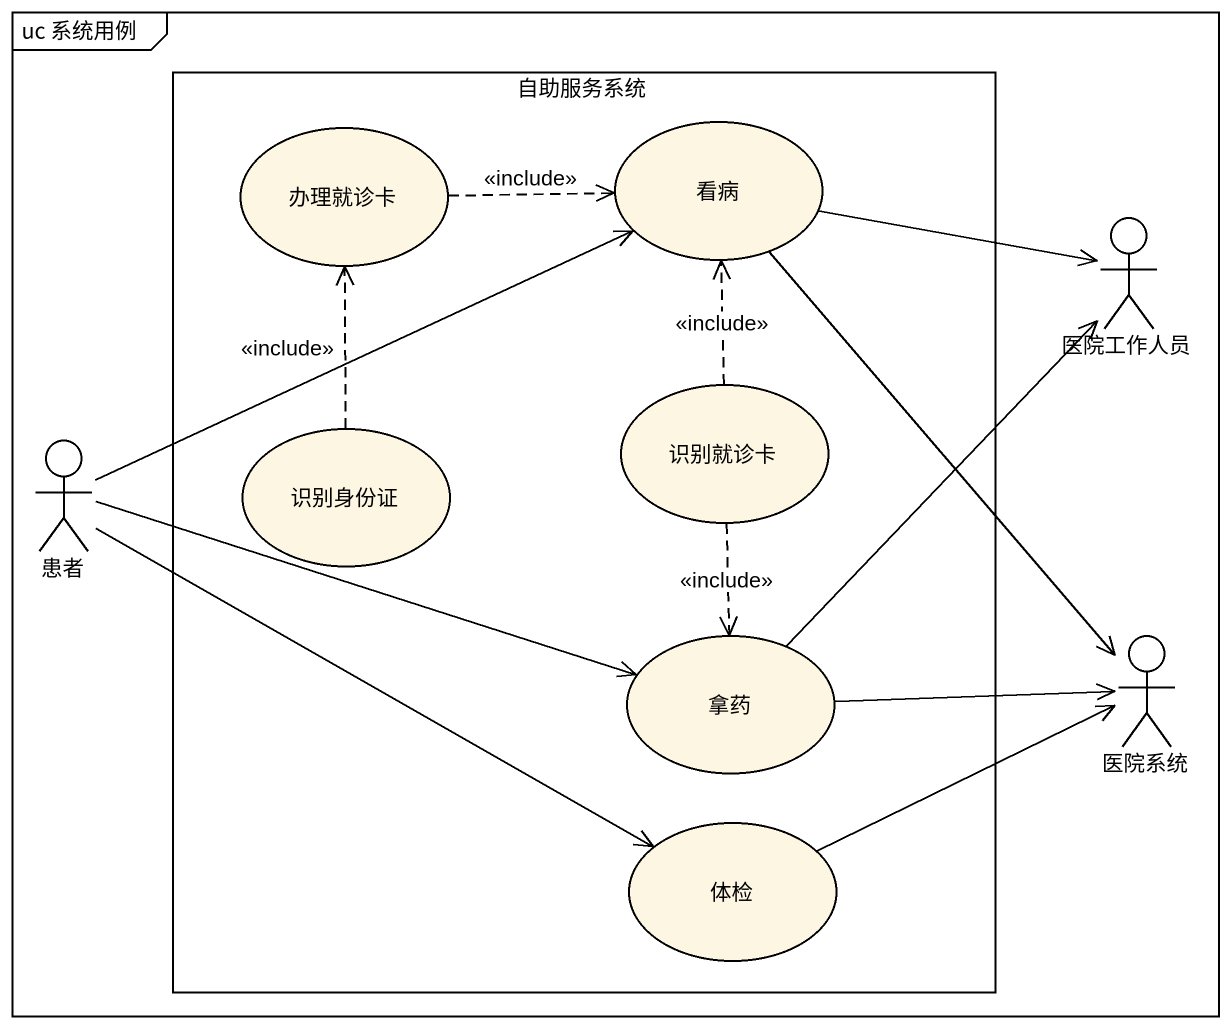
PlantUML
@startuml
mainframe uc 系统用例
rectangle 自助服务系统 {
  usecase 办理就诊卡
  usecase 看病
  usecase 识别身份证
  usecase 识别就诊卡
  usecase 拿药
  usecase 体检
}
actor 医院工作人员
actor 患者
actor 医院系统
办理就诊卡 .right.> 看病 : <<include>>
看病 -right-> 医院工作人员
看病 --> 医院系统
患者 -right-> 看病
患者 -right-> 拿药
患者 -right-> 体检
识别身份证 .up.> 办理就诊卡 : <<include>>
识别就诊卡 .up.> 看病 : <<include>>
识别就诊卡 ..> 拿药 : <<include>>
拿药 -up-> 医院工作人员
拿药 -right-> 医院系统
体检 -right-> 医院系统
@enduml
